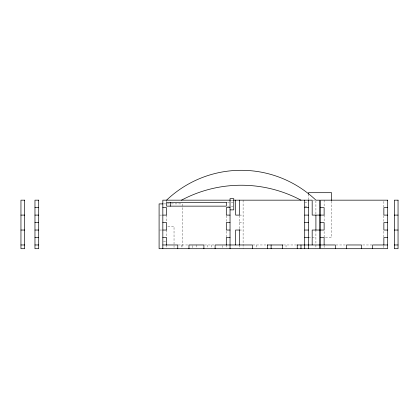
<?xml version="1.0" encoding="UTF-8"?>
<svg xmlns="http://www.w3.org/2000/svg" width="419" height="419" viewBox="0 0 419 419"><rect width="100%" height="100%" fill="white"/><g stroke="black" fill="none" stroke-linecap="round" stroke-linejoin="round"><path stroke-width="0.31" stroke-dasharray="2.1 1.57" d="M230.916 200.167L233.074 200.167M313.307 200.167L314.611 200.167M227.548 202.408L229.413 202.408M231.278 202.408L233.771 202.408M304.707 202.408L307.195 202.408M163.599 203.901L170.669 203.901M171.313 203.901L182.244 203.901L182.244 248.053M227.548 206.138L229.413 206.138M231.278 206.138L233.147 206.138M304.707 206.138L307.195 206.138M159.718 215.099L161.582 215.099M239.369 215.099L243.104 215.099M239.369 222.568L243.104 222.568M167.81 226.302L174.032 226.302L174.032 247.425M159.718 230.036L161.582 230.036M239.369 230.036L243.104 230.036M308.442 237.505L315.91 237.505M163.452 241.234L166.563 241.234M178.279 244.968L188.052 244.968M204.524 244.968L214.476 244.968M252.903 244.968L266.563 244.968M283.443 244.968L296.432 244.968M335.949 244.968L345.905 244.968M362.702 244.968L372.041 244.968M383.862 201.408L383.862 207.012M383.862 215.722L383.862 221.321M383.862 231.278L383.862 236.882M383.862 245.592L383.862 248.703M331.591 201.141L331.591 237.505L324.123 237.505L324.123 231.099M324.123 200.167L324.123 207.012M324.123 215.099L324.123 221.499M324.123 245.592L324.123 247.461M315.91 200.816L315.91 215.099M315.91 230.036L315.91 244.319M315.91 244.968L315.91 248.703M308.442 193.997L308.442 199.842M286.041 244.968L286.041 248.703M256.171 244.968L256.171 248.703M243.104 200.167L243.104 248.703M239.369 215.528L239.369 229.607M239.369 244.968L239.369 248.703M226.302 215.722L226.302 221.321M226.302 231.278L226.302 236.882M226.302 244.968L226.302 248.703M222.568 245.592L222.568 247.461M211.365 244.968L211.365 248.703M207.635 244.968L207.635 247.461M196.432 244.968L196.432 248.703M192.698 245.592L192.698 248.703M181.495 244.968L181.495 248.703M166.563 200.167L166.563 202.408M166.563 215.099L166.563 221.593M166.563 230.036L166.563 236.882M166.563 244.968L166.563 248.703"/><path stroke-width="0.63" d="M230.466 200.167L162.829 200.167L162.829 248.703M233.519 200.167L312.176 200.167L312.176 215.099L324.123 215.099L324.123 207.635L320.388 207.635M162.954 203.901L159.094 203.901L159.094 248.703L319.645 248.703L319.645 200.167L315.91 200.167A108.275 108.275 0 0 0 166.563 200.167M34.966 207.635L38.7 207.635M162.829 207.635L166.563 207.635L166.563 215.099L162.829 215.099M230.036 207.635L226.302 207.635L226.302 215.099L230.036 215.099M304.707 207.635L308.442 207.635M387.596 207.635L383.862 207.635L383.862 215.099L387.596 215.099M230.036 209.872L233.771 209.872L233.771 198.674L230.036 198.674L230.036 248.703M20.95 215.099L24.684 215.099M34.966 215.099L38.7 215.099M304.707 215.099L308.442 215.099M394.316 215.099L398.05 215.099M34.966 222.568L38.7 222.568M162.829 222.568L166.563 222.568L166.563 230.036L162.829 230.036M230.036 222.568L226.302 222.568L226.302 230.036L230.036 230.036M304.707 222.568L308.442 222.568M320.388 222.568L324.123 222.568L324.123 230.036L320.388 230.036M387.596 222.568L383.862 222.568L383.862 230.036L387.596 230.036M20.95 230.036L24.684 230.036M34.966 230.036L38.7 230.036M239.369 230.036L235.635 230.036L235.635 244.968M304.707 230.036L308.442 230.036M319.645 230.036L312.176 230.036L312.176 244.968M394.316 230.036L398.05 230.036M34.966 237.505L38.7 237.505M162.829 237.505L166.563 237.505L166.563 244.968M230.036 237.505L226.302 237.505L226.302 244.968M304.707 237.505L308.442 237.505M320.388 237.505L324.123 237.505L324.123 244.968M387.596 237.505L383.862 237.505L383.862 244.968M20.95 244.968L24.684 244.968M34.966 244.968L38.7 244.968M162.829 244.968L177.766 244.968L177.766 248.703M267.212 244.968L282.794 244.968M297.076 244.968L319.645 244.968M320.388 244.968L335.326 244.968L335.326 248.703M387.596 244.968L372.659 244.968L372.659 248.703M394.316 244.968L398.05 244.968M361.461 248.703L361.461 244.968L346.523 244.968L346.523 248.703M331.591 200.492L331.591 192.698L308.442 192.698L308.442 193.997M315.91 215.099L315.91 230.036M308.442 200.167L308.442 248.703M304.707 200.167L304.707 248.703M300.973 244.968L300.973 248.703M297.239 244.968L297.239 248.703M282.306 244.968L282.306 248.703M271.103 244.968L271.103 248.703M267.374 244.968L267.374 248.703M252.437 248.703L252.437 244.968L215.099 244.968L215.099 248.703M239.369 200.167L239.369 215.099L235.635 215.099L235.635 200.167M239.369 229.607L239.369 244.968M203.901 248.703L203.901 244.968L188.964 244.968L188.964 248.703M170.297 202.408L170.297 206.138M181.495 200.167A126.947 126.947 0 0 1 300.973 200.167M24.684 200.167L20.95 200.167L20.95 248.703L24.684 248.703L24.684 200.167M38.7 200.167L34.966 200.167L34.966 248.703L38.7 248.703L38.7 200.167M387.596 200.167L320.388 200.167L320.388 248.703L387.596 248.703L387.596 200.167M398.05 200.167L394.316 200.167L394.316 248.703L398.05 248.703L398.05 200.167M226.302 202.408L166.563 202.408L166.563 206.138L226.302 206.138L226.302 202.408"/></g></svg>
